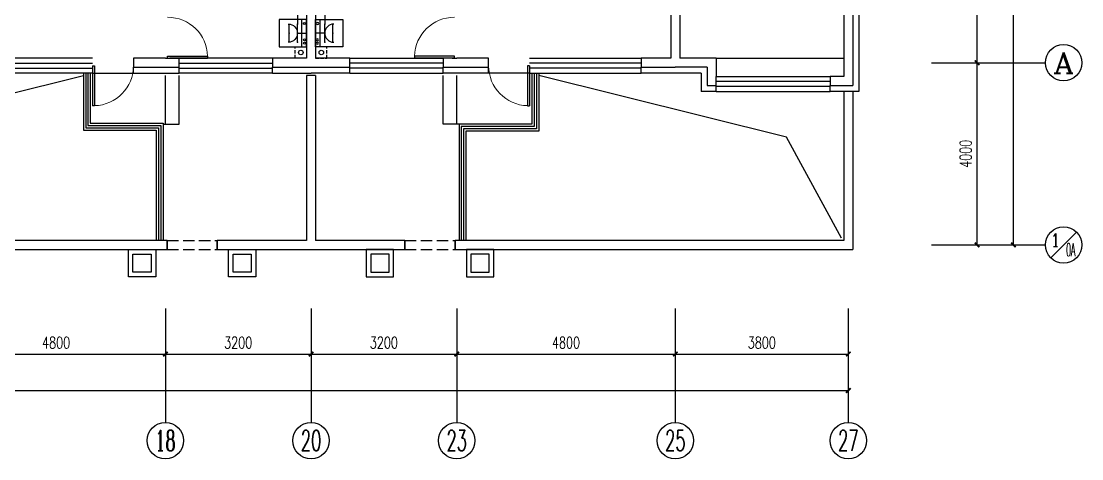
# Model space of a CAD drawing. Extents: x 4483434 to 4539506, y -104156 to -74067.
# Drawn here: x 4516212 to 4539506, y -102805 to -93196 of the extents above; entities that cross this region are included whole.
import ezdxf
from ezdxf.enums import TextEntityAlignment as Align

# ---------------------------------------------------------------- set-up
doc = ezdxf.new("R2010")
doc.units = 0
doc.header["$LTSCALE"] = 1000
doc.header["$MEASUREMENT"] = 0
doc.linetypes.add('DASH', pattern=[0.35, 0.25, -0.1])
for name, color, linetype in [('EQUIP-动力', 3, 'Continuous'), ('SURFACE', 6, 'Continuous'), ('图层1', 7, 'Continuous')]:
    doc.layers.add(name, color=color, linetype=linetype)
doc.styles.add('_TCH_AXIS', font='COMPLEX', dxfattribs={"bigfont": 'GBCBIG'})
doc.styles.add('_TCH_DIM_T3', font='SIMPLEX', dxfattribs={"width": 0.705882, "bigfont": 'GBCBIG'})
doc.styles.get("Standard").update_dxf_attribs({"font": 'gbenor.shx', "bigfont": 'gbcbig.shx'})

# ---------------------------------------------------------------- blocks, each defined once
blk = doc.blocks.new('XI-YI-JI')
for p, q in [((-312, 338), (-312, -262)), ((288, 338), (-312, 338)), ((288, -262), (288, 338)), ((-312, -162), (288, -162)), ((-312, -262), (288, -262))]:
    blk.add_line(p, q)
for centre in [(-230, -219), (-160, -219), (200, -216)]:
    blk.add_circle(centre, 23.1)
blk = doc.blocks.new('A$C561A04EA')
at = {"xscale": -1}
blk.add_blockref('XI-YI-JI', (-12, -338), dxfattribs=at)
blk = doc.blocks.new('_ArchTick')
at = {"color": 0, "linetype": 'ByBlock', "const_width": 0.4}
blk.add_lwpolyline([(-0.5, -0.5), (0.5, 0.5)], dxfattribs=at)
blk = doc.blocks.new('$equip$00001238')
for p, q in [((0.497, 0.95), (-0.497, 0.95)), ((0.5, 0.5), (-0.5, 0.5)), ((0, 0.5), (0, 0))]:
    blk.add_line(p, q)
blk.add_arc((0, 1), 0.5, 180, 0)
for p in [(0, 0.95), (-0.5, 0.5), (0, 0), (0.5, 0.5)]:
    blk.add_point(p)
at = {"flags": 9}
blk.add_attdef('A', (0, 0), '', height=0.00002, dxfattribs=at)
blk = doc.blocks.new('$TCHSYS$WIN2D')
for p, q in [((-0.5, 0.5), (0.5, 0.5)), ((0.5, 0.1667), (-0.5, 0.1667)), ((0.5, -0.1667), (-0.5, -0.1667)), ((-0.5, -0.5), (0.5, -0.5))]:
    blk.add_line(p, q)
blk = doc.blocks.new('$TCHSYS$DOOR2D')
for p, q in [((0.45, 0.975), (0.5, 0.975)), ((0.45, 0), (0.45, 0.975)), ((0.5, 0), (0.5, 0.975)), ((0.5, 0), (0.45, 0))]:
    blk.add_line(p, q)
at = {"lineweight": 13}
blk.add_arc((0.475, 0), 0.975, 91.4693, 180, dxfattribs=at)

msp = doc.modelspace()

# ---------------------------------------------------------------- linework, layer by layer
at = {"color": 7}
for p, q in [((4538006, -98108), (4538006, -79198)), ((4530478, -89158), (4530478, -94008)), ((4530678, -89258), (4530678, -94008)), ((4534278, -90358), (4534278, -94408)), ((4534478, -90258), (4534478, -94608)), ((4537206, -94108), (4537206, -90258)), ((4522478, -91208), (4522478, -94008)), ((4522678, -91208), (4522678, -94008)), ((4519378, -94008), (4518678, -94008)), ((4518678, -94008), (4518678, -94208)), ((4519378, -94008), (4519478, -94008)), ((4519678, -94008), (4519478, -94008)), ((4519678, -94208), (4519678, -94008)), ((4522478, -94008), (4521728, -94008)), ((4521728, -94008), (4521728, -94208)), ((4523428, -94008), (4522678, -94008)), ((4523428, -94208), (4523428, -94008)), ((4525678, -94008), (4525478, -94008)), ((4525478, -94008), (4525478, -94208)), ((4525678, -94008), (4525778, -94008)), ((4526478, -94008), (4525778, -94008)), ((4526478, -94208), (4526478, -94008)), ((4530478, -94008), (4529828, -94008)), ((4529828, -94008), (4529828, -94208)), ((4531478, -94008), (4530678, -94008)), ((4531478, -94008), (4534278, -94008)), ((4531478, -94008), (4531478, -94408)), ((4536206, -94108), (4538706, -94108)), ((4536206, -94108), (4537456, -94108)), ((4536206, -94108), (4537456, -94108)), ((4537206, -98108), (4537206, -94108)), ((4517778, -94338), (4518678, -94338)), ((4518678, -94208), (4519478, -94208)), ((4519478, -94208), (4519678, -94208)), ((4521728, -94208), (4522578, -94208)), ((4522578, -94208), (4523428, -94208)), ((4525478, -94208), (4525678, -94208)), ((4525678, -94208), (4526478, -94208)), ((4527378, -94338), (4526478, -94338)), ((4529828, -94208), (4530578, -94208)), ((4531278, -94208), (4530578, -94208)), ((4531278, -94208), (4531278, -94608)), ((4522478, -94388), (4522478, -98008)), ((4522678, -94388), (4522478, -94388)), ((4522678, -94388), (4522678, -98008)), ((4531478, -94608), (4531478, -94408)), ((4534278, -94408), (4533978, -94408)), ((4533978, -94408), (4533978, -94608)), ((4531278, -94608), (4531478, -94608)), ((4533978, -94608), (4534478, -94608)), ((4534278, -94738), (4534278, -98008)), ((4534478, -94738), (4534278, -94738)), ((4534478, -94738), (4534478, -98208)), ((4519328, -95458), (4519678, -95458)), ((4525828, -95458), (4525478, -95458)), ((4538823, -98391), (4539389, -97825)), ((4519416, -98008), (4510878, -98008)), ((4519416, -98208), (4519416, -98008)), ((4522478, -98008), (4520516, -98008)), ((4520516, -98008), (4520516, -98208)), ((4524640, -98008), (4522678, -98008)), ((4524640, -98208), (4524640, -98008)), ((4534278, -98008), (4525740, -98008)), ((4525740, -98008), (4525740, -98208)), ((4510778, -98208), (4519416, -98208)), ((4520516, -98208), (4522578, -98208)), ((4522578, -98208), (4524640, -98208)), ((4525740, -98208), (4534478, -98208)), ((4536206, -98108), (4538706, -98108)), ((4536206, -98108), (4537456, -98108)), ((4536206, -98108), (4538256, -98108)), ((4519378, -99505), (4519378, -102005)), ((4519378, -99505), (4519378, -100755)), ((4519378, -99505), (4519378, -100755)), ((4522578, -99505), (4522578, -102005)), ((4522578, -99505), (4522578, -100755)), ((4522578, -99505), (4522578, -100755)), ((4525778, -99505), (4525778, -102005)), ((4525778, -99505), (4525778, -100755)), ((4525778, -99505), (4525778, -100755)), ((4530578, -99505), (4530578, -102005)), ((4530578, -99505), (4530578, -100755)), ((4530578, -99505), (4530578, -100755)), ((4534378, -99505), (4534378, -102005)), ((4534378, -99505), (4534378, -100755)), ((4534378, -99505), (4534378, -101555)), ((4514578, -100505), (4519378, -100505)), ((4519378, -100505), (4522578, -100505)), ((4522578, -100505), (4525778, -100505)), ((4525778, -100505), (4530578, -100505)), ((4530578, -100505), (4534378, -100505)), ((4487178, -101305), (4534378, -101305))]:
    msp.add_line(p, q, dxfattribs=at)
at = {"color": 7, "linetype": 'DASH'}
for p, q in [((4519416, -98008), (4519416, -98208)), ((4519416, -98008), (4520516, -98008)), ((4520516, -98208), (4520516, -98008)), ((4524640, -98008), (4524640, -98208)), ((4524640, -98008), (4525740, -98008)), ((4525740, -98208), (4525740, -98008)), ((4519416, -98208), (4520516, -98208)), ((4524640, -98208), (4525740, -98208))]:
    msp.add_line(p, q, dxfattribs=at)
at = {"color": 7, "linetype": 'DASH', "ltscale": 0.3}
for points in [[(4522478, -94008), (4522228, -94008), (4522228, -93758), (4522478, -93758)], [(4522678, -94008), (4522928, -94008), (4522928, -93758), (4522678, -93758)]]:
    msp.add_lwpolyline(points, close=True, dxfattribs=at)
at = {"color": 7}
for points in [[(4517578, -94338), (4517578, -95588), (4519178, -95588), (4519178, -98008)], [(4517628, -94338), (4517628, -95538), (4519228, -95538), (4519228, -98008)], [(4517678, -94338), (4517678, -95488), (4519278, -95488), (4519278, -98008)], [(4517728, -94338), (4517728, -95438), (4519328, -95438), (4519328, -98008)], [(4527428, -94338), (4527428, -95458), (4525828, -95458), (4525828, -98008)], [(4527478, -94338), (4527478, -95508), (4525878, -95508), (4525878, -98008)], [(4527528, -94338), (4527528, -95558), (4525928, -95558), (4525928, -98008)], [(4527578, -94338), (4527578, -95608), (4525978, -95608), (4525978, -98008)], [(4510928, -97958), (4512132, -95743), (4517578, -94388)], [(4519378, -95458), (4519378, -94388)], [(4519678, -95458), (4519678, -94388)], [(4525478, -95458), (4525478, -94388)], [(4525778, -95458), (4525778, -94388)], [(4534228, -97958), (4533024, -95743), (4527578, -94388)], [(4519166, -98208), (4519166, -98808), (4518566, -98808), (4518566, -98208), (4519166, -98208)], [(4521366, -98208), (4521366, -98808), (4520766, -98808), (4520766, -98208), (4521366, -98208)], [(4523790, -98208), (4523790, -98808), (4524390, -98808), (4524390, -98208), (4523790, -98208)], [(4525990, -98208), (4525990, -98808), (4526590, -98808), (4526590, -98208), (4525990, -98208)]]:
    msp.add_lwpolyline(points, dxfattribs=at)
for points in [[(4519066, -98308), (4519066, -98708), (4518666, -98708), (4518666, -98308)], [(4521266, -98308), (4521266, -98708), (4520866, -98708), (4520866, -98308)], [(4523890, -98308), (4523890, -98708), (4524290, -98708), (4524290, -98308)], [(4526090, -98308), (4526090, -98708), (4526490, -98708), (4526490, -98308)]]:
    msp.add_lwpolyline(points, close=True, dxfattribs=at)
for centre, radius in [((4522353, -93883), 50), ((4522803, -93883), 50), ((4539106, -94108), 400), ((4539106, -98108), 400), ((4519378, -102405), 400), ((4522578, -102405), 400), ((4525778, -102405), 400), ((4530578, -102405), 400), ((4534378, -102405), 400)]:
    msp.add_circle(centre, radius, dxfattribs=at)
at = {"layer": 'SURFACE'}
for p, q in [((4534608, -90258), (4534608, -94738)), ((4518678, -94338), (4518678, -94208)), ((4518678, -94338), (4519478, -94338)), ((4519478, -94338), (4519678, -94338)), ((4519678, -94338), (4519678, -94208)), ((4521728, -94338), (4521728, -94208)), ((4521728, -94338), (4522578, -94338)), ((4523428, -94338), (4522578, -94338)), ((4523428, -94338), (4523428, -94208)), ((4525478, -94338), (4525478, -94208)), ((4525678, -94338), (4525478, -94338)), ((4526478, -94338), (4525678, -94338)), ((4526478, -94338), (4526478, -94208)), ((4529828, -94338), (4529828, -94208)), ((4530578, -94338), (4529828, -94338)), ((4531148, -94338), (4530578, -94338)), ((4531148, -94338), (4531148, -94738)), ((4531478, -94738), (4531148, -94738)), ((4531478, -94738), (4531478, -94608)), ((4533978, -94738), (4533978, -94608)), ((4534608, -94738), (4533978, -94738))]:
    msp.add_line(p, q, dxfattribs=at)
at = {"layer": '图层1', "color": 4}
for p, q in [((4522278, -92184), (4522278, -93258)), ((4522878, -92184), (4522878, -93258))]:
    msp.add_line(p, q, dxfattribs=at)

# ---------------------------------------------------------------- block references
at = {"color": 7}
for name, p, xscale, yscale, zscale, rotation in [('$TCHSYS$DOOR2D', (4519428, -93558), 900, 900, 100, 269.999999997056), ('$TCHSYS$DOOR2D', (4525728, -93558), 900, -900, 100, 269.999999999908), ('$TCHSYS$WIN2D', (4516553, -94173), -2450.000313242039, 330, 330, 8.8481e-11), ('$TCHSYS$WIN2D', (4520703, -94173), -2050.000000015643, 330, 330, 8.82175e-11), ('$TCHSYS$WIN2D', (4524453, -94173), -2050.000000015643, -330, 330, 179.9999999999118), ('$TCHSYS$WIN2D', (4528603, -94173), -2450.000313242039, -330, 330, 179.9999999999115), ('_ArchTick', (4537206, -94108), 100, 100, 100, 90), ('_ArchTick', (4537206, -94108), 100, 100, 100, 270), ('$TCHSYS$DOOR2D', (4518228, -94173), -900, -900, 330, 8.8481e-11), ('$TCHSYS$DOOR2D', (4526928, -94173), -900, 900, 330, 179.9999999999115), ('$TCHSYS$WIN2D', (4532728, -94573), -2500, -330, 330, 180.0000000003246), ('_ArchTick', (4537206, -98108), 100, 100, 100, 270), ('_ArchTick', (4538006, -98108), 100, 100, 100, 270), ('_ArchTick', (4519378, -100505), 100, 100, 100, 180), ('_ArchTick', (4522578, -100505), 100, 100, 100, 180), ('_ArchTick', (4525778, -100505), 100, 100, 100, 180), ('_ArchTick', (4530578, -100505), 100, 100, 100, 180)]:
    msp.add_blockref(name, p, dxfattribs=dict(at, xscale=xscale, yscale=yscale, zscale=zscale, rotation=rotation))
at = {"color": 7, "extrusion": (0, 0, -1), "zscale": -1, "rotation": 270}
msp.add_blockref('A$C561A04EA', (-4521878, -93458), dxfattribs=at)
at = {"color": 7, "rotation": 270}
msp.add_blockref('A$C561A04EA', (4523278, -93458), dxfattribs=at)
at = {"color": 7, "xscale": 100, "yscale": 100, "zscale": 100}
for p in [(4519378, -100505), (4522578, -100505), (4525778, -100505), (4530578, -100505), (4534378, -100505), (4534378, -101305)]:
    msp.add_blockref('_ArchTick', p, dxfattribs=at)
at = {"layer": 'EQUIP-动力', "color": 4, "yscale": 400, "zscale": 400}
for p, xscale, rotation in [((4522478, -93458), -400, 90), ((4522678, -93458), 400, 270)]:
    msp.add_blockref('$equip$00001238', p, dxfattribs=dict(at, xscale=xscale, rotation=rotation))

# ---------------------------------------------------------------- texts
at = {"color": 7, "style": '_TCH_AXIS'}
for s, height, width, p, p2 in [('A', 453, 1.166667, (4538880, -94334), (4539332, -94334)), ('1', 286, 1.630466, (4538826, -98144), (4539026, -98144)), ('0A', 286.2, 0.386163, (4539164, -98358), (4539364, -98358)), ('18', 452.5, 0.724138, (4519152, -102631), (4519604, -102631)), ('20', 452.5, 0.617647, (4522352, -102631), (4522804, -102631)), ('23', 452.5, 0.617647, (4525552, -102631), (4526004, -102631)), ('25', 452.5, 0.617647, (4530352, -102631), (4530804, -102631)), ('27', 452.5, 0.617647, (4534152, -102631), (4534604, -102631))]:
    msp.add_text(s, height=height, dxfattribs=dict(at, width=width)).set_placement(p, p2, align=Align.FIT)
at = {"color": 7, "insert": (4536956, -96108), "char_height": 255, "attachment_point": 5, "rotation": 90, "style": '_TCH_DIM_T3'}
msp.add_mtext('\\A1;4000', dxfattribs=at)
at = {"color": 7, "char_height": 255, "attachment_point": 5, "style": '_TCH_DIM_T3'}
for s, insert in [('\\A1;4800', (4516978, -100255)), ('\\A1;3200', (4520978, -100255)), ('\\A1;3200', (4524178, -100255)), ('\\A1;4800', (4528178, -100255)), ('\\A1;3800', (4532478, -100255))]:
    msp.add_mtext(s, dxfattribs=dict(at, insert=insert))

doc.saveas('drawing.dxf')
